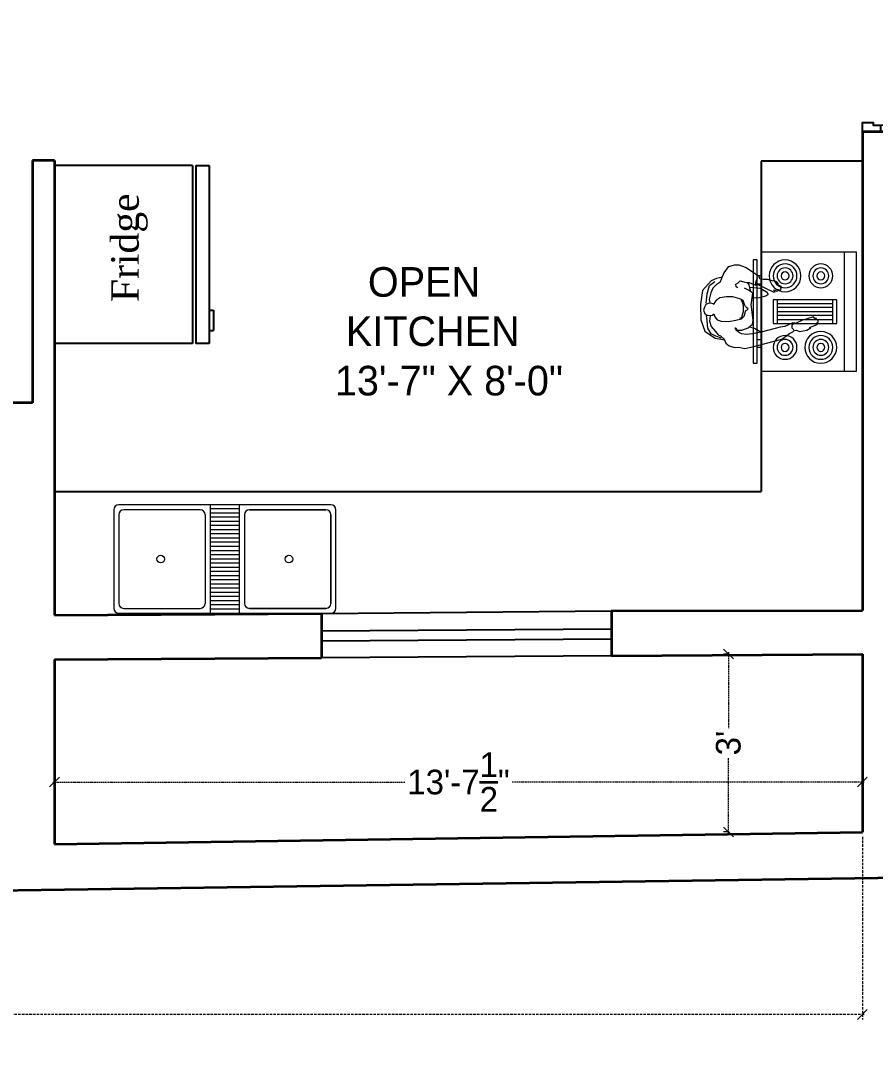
# Model space of a CAD drawing. Header units: millimetres. Extents: x -6808 to 215771, y -89660 to -16303.
# Drawn here: x 92421.7 to 92594.9, y -48008.6 to -47799.3 of the extents above; entities that cross this region are included whole.
import ezdxf

# ---------------------------------------------------------------- set-up
doc = ezdxf.new("R2010")
doc.units = ezdxf.units.MM
doc.header["$PDMODE"] = 35
doc.linetypes.add('DASHED', pattern=[0.75, 0.5, -0.25])
doc.linetypes.add('DASHED2', pattern=[0.375, 0.25, -0.125])
doc.layers.get('0').update_dxf_attribs({"color": 8})
for name, color, linetype, lineweight in [('_Furniture', 253, 'Continuous', 18), ('dim2', 6, 'Continuous', 20), ('FIXture', 132, 'Continuous', 13), ('FURNITURE 2', 33, 'Continuous', 25), ('furnitures', 12, 'Continuous', 13), ('text', 7, 'Continuous', 25), ('wall', 7, 'Continuous', 35)]:
    doc.layers.add(name, color=color, linetype=linetype, lineweight=lineweight)
for name, color, linetype in [('A-WIN', 5, 'Continuous'), ('NET 01', 8, 'Continuous'), ('WIN', 5, 'Continuous')]:
    doc.layers.add(name, color=color, linetype=linetype)
doc.styles.add('SAJ', font='eurr____.ttf')
doc.styles.get("Standard").update_dxf_attribs({"font": 'times.ttf'})
doc.dimstyles.new('SAJ', dxfattribs={"dimtxt": 5, "dimasz": 2, "dimexe": 1, "dimexo": 1, "dimgap": 0.09375, "dimtad": 0, "dimdec": 1, "dimzin": 0, "dimdsep": 46, "dimlunit": 4, "dimtxsty": 'SAJ', "dimblk": 'OBLIQUE', "dimcen": 0.125, "dimdle": 0.375, "dimadec": 0, "dimazin": 0, "dimtfac": 1, "dimtdec": 1, "dimtofl": 0, "dimtmove": 0, "dimatfit": 3, "dimldrblk": 'OBLIQUE', "dimfxl": 1, "dimtolj": 1, "dimtzin": 0, "dimlwd": 5, "dimlwe": 5, "dimarcsym": 1})

# ---------------------------------------------------------------- blocks, each defined once
blk = doc.blocks.new('_Oblique')
at = {"color": 0, "linetype": 'ByBlock', "lineweight": -2}
blk.add_line((-0.5, -0.5), (0.5, 0.5), dxfattribs=at)
blk = doc.blocks.new('*D1772')
at = {"layer": 'Defpoints', "color": 0, "transparency": 16777216}
for p in [(92592.35, -47927.64), (92565.12, -47963.71), (92592.28, -47963.71)]:
    blk.add_point(p, dxfattribs=at)
at = {"layer": 'wall', "color": 0, "lineweight": 5, "transparency": 16777216}
for p, q in [((92565.3, -47927.64), (92564.12, -47927.64)), ((92565.3, -47963.71), (92564.12, -47963.71))]:
    blk.add_line(p, q, dxfattribs=at)
at = {"layer": 'wall', "color": 0, "linetype": 'DASHED2', "lineweight": 5, "transparency": 16777216}
for p, q in [((92565.12, -47927.26), (92565.12, -47943.59)), ((92565.12, -47964.09), (92565.12, -47947.76))]:
    blk.add_line(p, q, dxfattribs=at)
at = {"layer": 'wall', "color": 0, "lineweight": 5, "transparency": 16777216, "xscale": 2, "yscale": 2, "zscale": 2}
for p, rotation in [((92565.12, -47927.64), 90), ((92565.12, -47963.71), 270)]:
    blk.add_blockref('_Oblique', p, dxfattribs=dict(at, rotation=rotation))
at = {"layer": 'wall', "color": 0, "transparency": 16777216, "insert": (92565.12, -47945.68), "char_height": 5, "attachment_point": 5, "rotation": 90, "style": 'SAJ', "bg_fill": 3, "box_fill_scale": 1.1, "bg_fill_color": 256, "bg_fill_true_color": 13158600, "bg_fill_transparency": 0}
blk.add_mtext("\\A1;3'", dxfattribs=at)
blk = doc.blocks.new('*D1773')
at = {"layer": 'Defpoints', "color": 0, "transparency": 16777216}
for p in [(92592.28, -47953.58), (92592.28, -47963.71), (92428.54, -47966.15)]:
    blk.add_point(p, dxfattribs=at)
at = {"layer": 'wall', "color": 0, "lineweight": 5, "transparency": 16777216}
for p, q in [((92428.54, -47953.76), (92428.54, -47952.58)), ((92592.28, -47953.76), (92592.28, -47952.58))]:
    blk.add_line(p, q, dxfattribs=at)
at = {"layer": 'wall', "color": 0, "linetype": 'DASHED2', "lineweight": 5, "transparency": 16777216}
for p, q in [((92428.17, -47953.58), (92501.31, -47953.58)), ((92592.66, -47953.58), (92519.51, -47953.58))]:
    blk.add_line(p, q, dxfattribs=at)
at = {"layer": 'wall', "color": 0, "lineweight": 5, "transparency": 16777216, "xscale": 2, "yscale": 2, "zscale": 2, "rotation": 180}
blk.add_blockref('_Oblique', (92428.54, -47953.58), dxfattribs=at)
at = {"layer": 'wall', "color": 0, "lineweight": 5, "transparency": 16777216, "xscale": 2, "yscale": 2, "zscale": 2}
blk.add_blockref('_Oblique', (92592.28, -47953.58), dxfattribs=at)
at = {"layer": 'wall', "color": 0, "transparency": 16777216, "insert": (92510.41, -47953.58), "char_height": 5, "attachment_point": 5, "style": 'SAJ', "bg_fill": 3, "box_fill_scale": 1.1, "bg_fill_color": 256, "bg_fill_true_color": 13158600, "bg_fill_transparency": 0}
blk.add_mtext('\\A1;13\'-7{\\H1x;\\S1/2;}"', dxfattribs=at)
blk = doc.blocks.new('*D1775')
at = {"layer": 'Defpoints', "color": 0, "transparency": 16777216}
for p in [(92592.28, -47963.71), (92109.51, -47969.53), (92592.28, -48000.7)]:
    blk.add_point(p, dxfattribs=at)
at = {"layer": 'dim2', "color": 0, "linetype": 'DASHED', "lineweight": 5, "transparency": 16777216}
for p, q in [((92592.28, -47964.71), (92592.28, -48001.7)), ((92109.51, -47970.53), (92109.51, -48001.7)), ((92109.14, -48000.7), (92332.57, -48000.7)), ((92592.66, -48000.7), (92369.22, -48000.7))]:
    blk.add_line(p, q, dxfattribs=at)
at = {"layer": 'dim2', "color": 0, "lineweight": 5, "transparency": 16777216, "xscale": 2, "yscale": 2, "zscale": 2, "rotation": 180}
blk.add_blockref('_Oblique', (92109.51, -48000.7), dxfattribs=at)
at = {"layer": 'dim2', "color": 0, "lineweight": 5, "transparency": 16777216, "xscale": 2, "yscale": 2, "zscale": 2}
blk.add_blockref('_Oblique', (92592.28, -48000.7), dxfattribs=at)
at = {"layer": 'dim2', "color": 0, "transparency": 16777216, "insert": (92350.9, -48000.7), "char_height": 12, "attachment_point": 5, "style": 'SAJ'}
blk.add_mtext('\\A1;40\'-3"', dxfattribs=at)
blk = doc.blocks.new('QEWFWE')
at = {"layer": 'NET 01'}
for p, q in [((238503.45, 15011.85), (238503.45, 15015.77)), ((238503.45, 15015.77), (238505.41, 15015.77)), ((238503.98, 15015.77), (238503.98, 15011.85)), ((238503.98, 15011.85), (238503.45, 15011.85)), ((238503.45, 15011.85), (238503.45, 14988.32)), ((238503.98, 14988.32), (238503.98, 15011.85)), ((238503.45, 14988.32), (238503.45, 14984.4)), ((238503.98, 14988.32), (238503.45, 14988.32)), ((238503.98, 14984.4), (238503.98, 14988.32)), ((238503.45, 14984.4), (238503.98, 14984.4))]:
    blk.add_line(p, q, dxfattribs=at)
for points in [[(238503.45, 14984.4), (238502.4, 14984.4), (238502.4, 14981.4), (238503.9, 14981.4), (238503.9, 14982.9), (238503.9, 14983.2), (238503.45, 14983.2)], [(238536.02, 14984.4), (238537.07, 14984.4), (238537.07, 14981.4), (238535.57, 14981.4), (238535.57, 14982.9), (238535.57, 14983.2), (238536.02, 14983.2)]]:
    blk.add_lwpolyline(points, close=True, dxfattribs=at)
blk.add_ellipse((238504.18, 14985.62), major_axis=(-29.27, 13.54), ratio=0.925766, start_param=-2.718612, end_param=-1.204625, dxfattribs=at)
blk = doc.blocks.new('rg5y')
at = {"color": 0}
for p, q in [((59918.75, -28724.09), (59918.75, -28695.06)), ((59918.75, -28695.06), (59920.93, -28695.06)), ((59920.93, -28724.09), (59920.93, -28695.06)), ((59921.47, -28724.09), (59921.47, -28695.06)), ((59921.47, -28695.06), (59943.98, -28695.06)), ((59943.98, -28724.09), (59943.98, -28695.06)), ((59918.75, -28697.18), (59918.04, -28697.18)), ((59918.04, -28700.5), (59918.04, -28697.18)), ((59918.75, -28700.5), (59918.04, -28700.5)), ((59921.47, -28724.09), (59943.98, -28724.09))]:
    blk.add_line(p, q, dxfattribs=at)
blk.add_line((59920.93, -28724.09), (59918.75, -28724.09))
at = {"layer": 'A-WIN', "color": 0, "insert": (59934.74, -28701.8), "char_height": 4.5, "width": 60.2807, "attachment_point": 1, "rotation": 270}
blk.add_mtext('\\A1;Fridge', dxfattribs=at)
blk = doc.blocks.new('A$C35EA12FA')
at = {"layer": 'furnitures', "ltscale": 1.4}
for p, q in [((5.45, 22.2), (3.32, 21.47)), ((8.32, 22.29), (5.45, 22.2)), ((7.27, 21.69), (6.59, 21.47)), ((7.82, 21.51), (7.27, 21.69)), ((8.36, 21.24), (7.82, 21.51)), ((11, 21.88), (8.32, 22.29)), ((12.81, 20.28), (11, 21.88)), ((3.32, 21.47), (2, 19.51)), ((2.36, 19.38), (2.77, 20.24)), ((2.77, 20.24), (3.86, 20.88)), ((4.18, 20.24), (3.23, 19.47)), ((3.86, 20.88), (5.27, 21.01)), ((5.18, 20.56), (4.18, 20.24)), ((6.23, 20.47), (5.18, 20.56)), ((5.27, 21.01), (6.32, 21.15)), ((6, 19.6), (5.45, 19.1)), ((6.59, 19.74), (6, 19.6)), ((6.32, 21.01), (6.27, 20.38)), ((6.27, 20.38), (6.32, 19.92)), ((6.59, 21.47), (6.32, 21.01)), ((6.32, 19.92), (6.59, 19.74)), ((8.54, 20.83), (8.36, 21.24)), ((8.36, 19.74), (8.45, 19.88)), ((8.73, 19.65), (8.36, 19.74)), ((8.45, 19.88), (8.59, 20.42)), ((8.59, 20.42), (8.54, 20.83)), ((8.63, 21.19), (10.36, 21.01)), ((9.27, 20.65), (8.73, 20.51)), ((9.13, 19.33), (8.73, 19.65)), ((10.54, 20.33), (9.27, 20.65)), ((10.36, 21.01), (11.95, 20.6)), ((11.41, 19.92), (10.54, 20.33)), ((12.18, 19.19), (11.41, 19.92)), ((11.95, 20.6), (12.72, 19.6)), ((13.27, 19.28), (12.81, 20.28)), ((1.77, 17.83), (1.05, 17.51)), ((2, 19.51), (1.64, 17.65)), ((2.45, 18.51), (1.77, 17.83)), ((2, 18.33), (2.36, 19.38)), ((2.59, 18.92), (2.45, 18.51)), ((3.23, 19.47), (2.59, 18.92)), ((5.18, 18.37), (5.14, 16.92)), ((5.45, 19.1), (5.18, 18.37)), ((9.63, 18.6), (9.13, 19.33)), ((9.77, 17.37), (9.63, 18.6)), ((12.5, 18.65), (12.18, 19.19)), ((13.27, 18.28), (12.5, 18.65)), ((13.5, 18.15), (13.27, 19.28)), ((14.31, 17.87), (13.27, 18.28)), ((15.45, 17.06), (14.31, 17.87)), ((0.55, 16.83), (0.23, 15.87)), ((0.23, 15.87), (0.27, 15.05)), ((1.05, 17.51), (0.55, 16.83)), ((3.91, 15.74), (3.5, 15.33)), ((3.54, 15.6), (3.91, 15.74)), ((5.14, 16.92), (5.36, 15.6)), ((9.41, 14.83), (9.77, 16.19)), ((9.77, 16.19), (9.77, 17.37)), ((15.81, 15.87), (15.45, 17.06)), ((15.77, 14.96), (15.81, 15.87)), ((0.27, 15.05), (0, 13.92)), ((0, 13.92), (0.41, 12.19)), ((2.68, 13.55), (2.77, 14.55)), ((2.77, 14.55), (3.14, 15.1)), ((3.14, 15.1), (3.54, 15.6)), ((3.5, 15.33), (3.5, 14.46)), ((3.5, 14.46), (3.91, 13.28)), ((5.36, 15.6), (5.63, 14.51)), ((5.63, 14.51), (6.13, 14.05)), ((5.82, 14.55), (5.68, 14.92)), ((6.41, 14.37), (5.82, 14.55)), ((6.13, 14.05), (6.68, 13.83)), ((6.95, 14.24), (6.41, 14.37)), ((6.68, 13.83), (7.13, 13.78)), ((7.59, 14.24), (6.95, 14.24)), ((7.13, 13.78), (7.27, 13.51)), ((8.09, 14.19), (7.59, 14.24)), ((7.73, 13.51), (8, 13.78)), ((8, 13.78), (8.36, 13.96)), ((8.68, 14.33), (8.09, 14.19)), ((8.36, 13.96), (9.09, 14.19)), ((9.22, 14.6), (8.68, 14.33)), ((9.09, 14.19), (9.41, 14.83)), ((11, 13.05), (11.41, 13.96)), ((11.5, 15.24), (11.72, 15.55)), ((11.72, 15.55), (12.18, 15.6)), ((12.18, 15.6), (12.45, 15.15)), ((12.45, 15.15), (12.81, 14.78)), ((12.63, 14.1), (12.54, 13.51)), ((12.81, 14.78), (12.63, 14.1)), ((13.62, 11.17), (15.36, 13.78)), ((15.36, 13.78), (15.77, 14.96)), ((0.41, 12.19), (1.82, 6.87)), ((2.82, 12.46), (2.68, 13.55)), ((3.09, 10.82), (2.82, 12.46)), ((3.86, 12.05), (3.45, 11.28)), ((4.04, 12.83), (3.86, 12.05)), ((3.91, 13.28), (4.64, 12.46)), ((4.64, 12.46), (5.41, 12.33)), ((5.41, 12.33), (8.36, 12.69)), ((7.27, 13.51), (7.5, 13.28)), ((7.5, 13.28), (7.73, 13.51)), ((8.28, 12.7), (10.5, 12.37)), ((9.59, 11.19), (9.54, 12.14)), ((10.5, 12.37), (11, 13.05)), ((11, 12.83), (12.04, 13.05)), ((11.63, 12.87), (11.45, 11.01)), ((12.5, 13.05), (12, 11.87)), ((12, 11.87), (12.13, 11.42)), ((12.04, 13.05), (12.5, 13.37)), ((12.13, 11.83), (12.59, 11.83)), ((12.54, 13.51), (12.5, 13.05)), ((12.59, 11.83), (13.09, 11.64)), ((4.04, 7.23), (3.09, 10.82)), ((3.45, 11.28), (3.23, 11.01)), ((9.95, 9.92), (9.59, 11.19)), ((10.27, 9.51), (9.95, 9.92)), ((10.72, 9.82), (10.27, 9.51)), ((11.45, 10), (10.67, 8.41)), ((11.45, 10.01), (10.68, 8.41)), ((11.45, 11.01), (10.72, 9.82)), ((12.13, 11.42), (11.45, 10.01)), ((13.09, 11.64), (13.45, 11.46)), ((13.09, 10.42), (13.18, 11.05)), ((13.09, 9.6), (13.09, 10.42)), ((13.18, 11.05), (13.68, 11.19)), ((10.67, 8.41), (10.72, 8.18)), ((10.68, 8.41), (10.72, 8.19)), ((10.72, 8.18), (11.13, 8.41)), ((10.72, 8.19), (11.13, 8.41)), ((11.13, 8.41), (10.86, 7.87)), ((11.13, 8.41), (10.86, 7.87)), ((10.86, 7.87), (10.95, 7.64)), ((10.86, 7.87), (10.95, 7.64)), ((12.26, 8), (11.83, 7)), ((12.27, 8.05), (12.22, 7.55)), ((12.45, 7.69), (12.68, 8)), ((12.68, 8), (12.81, 8.64)), ((12.81, 8.64), (13.09, 9.6)), ((1.82, 6.87), (2.86, 5.46)), ((4.18, 6.32), (4.04, 7.23)), ((4.86, 4.82), (4.18, 6.32)), ((10.95, 7.64), (11.27, 7.78)), ((10.95, 7.64), (11.27, 7.77)), ((11.27, 7.78), (11.04, 7.19)), ((11.27, 7.77), (11.04, 7.18)), ((11.04, 7.18), (11.27, 7.05)), ((11.27, 7.05), (11.49, 7.14)), ((11.49, 7.14), (11.54, 6.96)), ((11.54, 6.96), (11.86, 7)), ((12.22, 7.55), (12.45, 7.69)), ((2.86, 5.46), (3.18, 4.82)), ((3.18, 4.82), (3.45, 4.59)), ((3.5, 4.14), (3.23, 3.55)), ((3.45, 4.59), (3.5, 4.14)), ((3.54, 4.64), (3.86, 4.96)), ((3.86, 4.96), (4.5, 4.91)), ((4.5, 4.91), (4.64, 4.73)), ((4.73, 4.28), (4.82, 4.46)), ((5.36, 3), (4.73, 4.28)), ((4.82, 4.46), (4.86, 4.82)), ((3.23, 3.55), (3.5, 2.14)), ((3.5, 2.14), (3.91, 1.41)), ((5.63, 2.09), (5.36, 3)), ((6.04, 0.91), (5.63, 2.09)), ((3.91, 1.41), (4, 1.68)), ((4, 1.68), (4.54, 0.18)), ((4.54, 0.18), (4.73, 0.14)), ((4.73, 0.14), (4.82, 0.32)), ((4.82, 0.32), (5.09, 0)), ((5.09, 0), (5.45, 0)), ((5.45, 0.36), (5.73, 0.36)), ((5.45, 0), (5.45, 0.36)), ((5.73, 0.68), (6.04, 0.91)), ((5.73, 0.36), (5.73, 0.68))]:
    blk.add_line(p, q, dxfattribs=at)
blk = doc.blocks.new('A$C59C60163')
at = {"layer": 'FIXture'}
for p, q in [((61.7, 0), (61.7, 617.2)), ((493.8, 493.8), (514.4, 493.8)), ((514.4, 452.6), (493.8, 452.6)), ((123.4, 246.9), (123.4, 370.3)), ((411.5, 349.8), (123.4, 349.8)), ((123.4, 329.2), (411.5, 329.2)), ((411.5, 370.3), (411.5, 246.9)), ((411.5, 308.6), (123.4, 308.6)), ((123.4, 288), (411.5, 288)), ((411.5, 267.5), (123.4, 267.5)), ((514.4, 164.6), (493.8, 164.6)), ((493.8, 123.4), (514.4, 123.4))]:
    blk.add_line(p, q, dxfattribs=at)
for points in [[(493.8, 0), (0, 0), (0, 617.2), (493.8, 617.2)], [(534.9, 41.1), (514.4, 41.1), (514.4, 576.1), (534.9, 576.1)], [(432.1, 246.9), (102.9, 246.9), (102.9, 370.3), (432.1, 370.3)]]:
    blk.add_lwpolyline(points, close=True, dxfattribs=at)
for centre, radius in [((185.2, 493.8), 61.7), ((370.3, 493.8), 82.3), ((370.3, 493.8), 61.7), ((185.2, 493.8), 41.1), ((185.2, 493.8), 20.6), ((370.3, 493.8), 41.1), ((370.3, 493.8), 20.6), ((185.2, 123.4), 82.3), ((185.2, 123.4), 61.7), ((185.2, 123.4), 41.1), ((370.3, 123.4), 61.7), ((370.3, 123.4), 41.1), ((185.2, 123.4), 20.6), ((370.3, 123.4), 20.6)]:
    blk.add_circle(centre, radius, dxfattribs=at)
blk = doc.blocks.new('A$C22B204D2')
at = {"layer": '_Furniture', "color": 2, "xscale": 1.071547591360284, "yscale": 1.071547591360284, "zscale": 1.071547591360284}
blk.add_blockref('A$C35EA12FA', (4.57, 9.37), dxfattribs=at)
at = {"layer": 'FIXture', "xscale": -0.0391304348595441, "yscale": 0.0391304348595441, "zscale": 0.0391304348595441, "rotation": 270}
blk.add_blockref('A$C59C60163', (0, 1.61), dxfattribs=at)
blk = doc.blocks.new('SINK')
at = {"layer": 'FIXture'}
for p, q in [((94265.16, -43663.34), (94245.16, -43663.34)), ((94244.16, -43664.34), (94244.16, -43707.34)), ((94245.16, -43665.34), (94245.16, -43680.84)), ((94264.16, -43664.34), (94246.16, -43664.34)), ((94265.16, -43680.84), (94265.16, -43665.34)), ((94266.16, -43707.34), (94266.16, -43664.34)), ((94264.16, -43681.84), (94246.16, -43681.84)), ((94266.16, -43682.84), (94244.16, -43682.84)), ((94245.01, -43688.84), (94245.01, -43682.84)), ((94245.85, -43688.84), (94245.85, -43682.84)), ((94246.7, -43688.84), (94246.7, -43682.84)), ((94247.55, -43688.84), (94247.55, -43682.84)), ((94248.39, -43688.84), (94248.39, -43682.84)), ((94249.24, -43688.84), (94249.24, -43682.84)), ((94250.08, -43688.84), (94250.08, -43682.84)), ((94250.93, -43688.84), (94250.93, -43682.84)), ((94251.78, -43688.84), (94251.78, -43682.84)), ((94252.62, -43688.84), (94252.62, -43682.84)), ((94253.47, -43688.84), (94253.47, -43682.84)), ((94254.31, -43688.84), (94254.31, -43682.84)), ((94255.16, -43688.84), (94255.16, -43682.84)), ((94256.01, -43688.84), (94256.01, -43682.84)), ((94256.85, -43688.84), (94256.85, -43682.84)), ((94257.7, -43688.84), (94257.7, -43682.84)), ((94258.55, -43688.84), (94258.55, -43682.84)), ((94259.39, -43688.84), (94259.39, -43682.84)), ((94260.24, -43688.84), (94260.24, -43682.84)), ((94261.08, -43688.84), (94261.08, -43682.84)), ((94261.93, -43688.84), (94261.93, -43682.84)), ((94262.78, -43688.84), (94262.78, -43682.84)), ((94263.62, -43688.84), (94263.62, -43682.84)), ((94264.47, -43688.84), (94264.47, -43682.84)), ((94265.31, -43688.84), (94265.31, -43682.84)), ((94244.16, -43688.84), (94266.16, -43688.84)), ((94245.16, -43690.84), (94245.16, -43706.34)), ((94245.16, -43706.34), (94245.16, -43690.84)), ((94264.16, -43689.84), (94246.16, -43689.84)), ((94265.16, -43706.34), (94265.16, -43690.84)), ((94265.16, -43690.84), (94265.16, -43706.34)), ((94246.16, -43707.34), (94264.16, -43707.34)), ((94264.16, -43707.34), (94246.16, -43707.34)), ((94245.16, -43708.34), (94265.16, -43708.34))]:
    blk.add_line(p, q, dxfattribs=at)
for centre in [(94255.16, -43672.84), (94255.16, -43698.84)]:
    blk.add_circle(centre, 0.766, dxfattribs=at)
for centre, start, end in [((94245.16, -43664.34), 90, 180), ((94265.16, -43664.34), 0, 90), ((94246.16, -43665.34), 90, 180), ((94264.16, -43665.34), 0, 90), ((94246.16, -43680.84), 180, 270), ((94264.16, -43680.84), 270, 0), ((94246.16, -43690.84), 90, 180), ((94264.16, -43690.84), 0, 90), ((94245.16, -43707.34), 180, 270), ((94246.16, -43706.34), 180, 270), ((94246.16, -43706.34), 180, 270), ((94264.16, -43706.34), 270, 0), ((94264.16, -43706.34), 270, 0), ((94265.16, -43707.34), 270, 0)]:
    blk.add_arc(centre, 1, start, end, dxfattribs=at)

msp = doc.modelspace()

# ---------------------------------------------------------------- linework, layer by layer
for p, q in [((92571.776, -47827.731), (92571.776, -47894.724)), ((92592.042, -47827.731), (92571.776, -47827.731)), ((92428.542, -47894.724), (92571.776, -47894.724))]:
    msp.add_line(p, q)
at = {"layer": 'wall'}
for p, q in [((92592.283, -47821.724), (92592.283, -47918.639)), ((92592.283, -47821.724), (92596.525, -47821.724)), ((92424.042, -47827.626), (92424.042, -47876.731)), ((92428.542, -47827.626), (92424.042, -47827.626)), ((92428.542, -47827.626), (92428.542, -47919.762)), ((92592.283, -47827.724), (92592.283, -47908.246)), ((92424.042, -47876.731), (92271.061, -47876.731)), ((92424.061, -47876.731), (92424.052, -47876.731)), ((92592.283, -47917.239), (92592.283, -47918.78)), ((92428.542, -47919.762), (92482.661, -47919.391)), ((92482.661, -47919.391), (92482.661, -47928.391)), ((92541.324, -47918.887), (92592.283, -47918.78)), ((92541.402, -47918.886), (92541.402, -47927.988)), ((92541.402, -47927.988), (92592.345, -47927.639)), ((92592.283, -47927.639), (92592.283, -47963.713)), ((92428.542, -47928.762), (92482.661, -47928.391)), ((92428.542, -47928.762), (92428.542, -47966.146)), ((92428.542, -47966.146), (92469.278, -47965.541)), ((92469.278, -47965.541), (92592.283, -47963.713)), ((92196.954, -47978.641), (92601.042, -47972.946))]:
    msp.add_line(p, q, dxfattribs=at)
msp.add_lwpolyline([(92428.542, -47839.626), (92428.542, -47906.724)], dxfattribs=at)
at = {"layer": 'WIN'}
for p, q in [((92482.661, -47919.391), (92541.402, -47918.886)), ((92482.661, -47922.918), (92541.402, -47922.515)), ((92482.661, -47924.986), (92541.402, -47924.583)), ((92541.402, -47927.988), (92482.661, -47928.391))]:
    msp.add_line(p, q, dxfattribs=at)

# ---------------------------------------------------------------- block references
at = {"linetype": 'ByBlock', "lineweight": 20, "xscale": 1.211467555345734, "yscale": 1.211467555345734, "zscale": 1.211467555345734, "rotation": 270}
msp.add_blockref('QEWFWE', (74442.809, 241158.192), dxfattribs=at)
at = {"color": 251, "true_color": 0x636466, "xscale": 1.241379310344827, "yscale": 1.241379310344827, "zscale": 1.241379310344827, "rotation": 180}
msp.add_blockref('rg5y', (166841.763, -83486.123), dxfattribs=at)
at = {"layer": 'FURNITURE 2', "ltscale": 0.5, "extrusion": (0, 0, -1), "xscale": -1, "zscale": -1, "rotation": 270}
msp.add_blockref('A$C22B204D2', (-92592.708, -47870.304), dxfattribs=at)
at = {"layer": 'FURNITURE 2', "rotation": 90}
msp.add_blockref('SINK', (48777.203, -142163.542), dxfattribs=at)

# ---------------------------------------------------------------- texts
at = {"layer": 'text', "ltscale": 2, "insert": (92485.358, -47849.214), "char_height": 6, "width": 244.74508, "attachment_point": 1, "style": 'SAJ'}
msp.add_mtext('\\A1;{\\fCentury Gothic|b0|i0|c0|p34;   OPEN\\P KITCHEN\\P13\'-7" X 8\'-0"}', dxfattribs=at)

# ---------------------------------------------------------------- next in the draw order: dimensions: what is measured, and where the dimension line sits
at = {"layer": 'wall'}
dim = msp.add_linear_dim(base=(92565.117, -47963.713), p1=(92592.345, -47927.639), p2=(92592.283, -47963.713), angle=90, dimstyle='SAJ', override={"dimfxl": 0.18, "dimfxlon": 1, "dimtfill": 1}, dxfattribs=at)
dim.commit()
dim.dimension.update_dxf_attribs({"geometry": '*D1772', "text_midpoint": (92565.117, -47945.676)})

# ---------------------------------------------------------------- next in the draw order: dimensions: what is measured, and where the dimension line sits
dim = msp.add_linear_dim(base=(92592.283, -47953.575), p1=(92428.542, -47966.146), p2=(92592.283, -47963.713), dimstyle='SAJ', override={"dimfxl": 0.18, "dimfxlon": 1, "dimtfill": 1}, dxfattribs=at)
dim.commit()
dim.dimension.update_dxf_attribs({"geometry": '*D1773', "text_midpoint": (92510.413, -47953.575)})

# ---------------------------------------------------------------- next in the draw order: dimensions: what is measured, and where the dimension line sits
at = {"layer": 'dim2'}
dim = msp.add_linear_dim(base=(92592.283, -48000.705), p1=(92109.511, -47969.532), p2=(92592.283, -47963.713), dimstyle='SAJ', override={"dimtxt": 12}, dxfattribs=at)
dim.commit()
dim.dimension.update_dxf_attribs({"geometry": '*D1775', "text_midpoint": (92350.897, -48000.705)})

doc.saveas('drawing.dxf')
